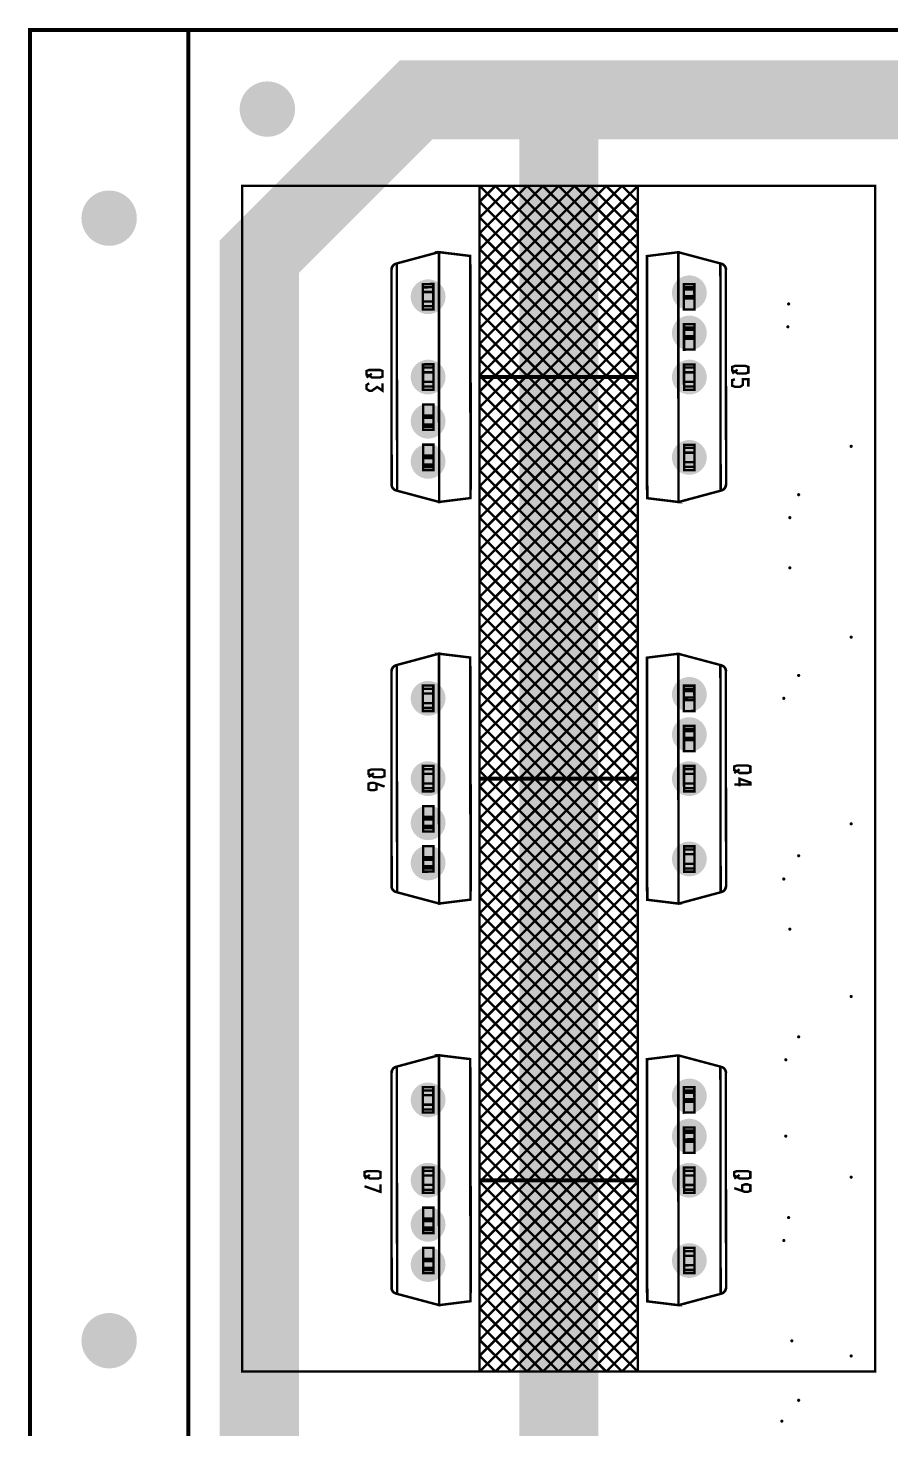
# Model space of a CAD drawing. Extents: x 20 to 372, y 176 to 359.
# Drawn here: x 20.3 to 74.9, y 270.8 to 359.4 of the extents above; entities that cross this region are included whole.
import ezdxf

# ---------------------------------------------------------------- set-up
doc = ezdxf.new("R2010")
doc.units = 0
doc.header["$MEASUREMENT"] = 0
doc.layers.get('0').update_dxf_attribs({"linetype": 'CONTINUOUS'})
for name, color, linetype in [('25-334-1_DRL', 1, 'CONTINUOUS'), ('25-334-1_SMT', 253, 'CONTINUOUS'), ('25-334-1_SST', 1, 'CONTINUOUS'), ('THRUHOLE_NPT', 15, 'CONTINUOUS')]:
    doc.layers.add(name, color=color, linetype=linetype)

# ---------------------------------------------------------------- blocks, each defined once
blk = doc.blocks.new('ROUND_1')
at = {"const_width": 1.75006}
blk.add_lwpolyline([(-0.87503, 0, 1), (0.87503, 0, 1)], format="xyb", close=True, dxfattribs=at)
blk = doc.blocks.new('ROUND_74')
at = {"const_width": 1.35001}
blk.add_lwpolyline([(-0.675004, 0, 1), (0.675004, 0, 1)], format="xyb", close=True, dxfattribs=at)
blk = doc.blocks.new('ROUND_78')
at = {"const_width": 0.75057}
blk.add_lwpolyline([(-0.375284, 0, 1), (0.375284, 0, 1)], format="xyb", close=True, dxfattribs=at)
blk = doc.blocks.new('ROUND_84')
at = {"const_width": 0.10033}
blk.add_lwpolyline([(-0.050164, 0, 1), (0.050164, 0, 1)], format="xyb", close=True, dxfattribs=at)
blk = doc.blocks.new('ROUND_85')
at = {"const_width": 0.10033}
blk.add_lwpolyline([(-0.050164, 0, 1), (0.050164, 0, 1)], format="xyb", close=True, dxfattribs=at)
blk = doc.blocks.new('ROUND_25')
at = {"const_width": 1.09982}
blk.add_lwpolyline([(-0.54991, 0, 1), (0.54991, 0, 1)], format="xyb", close=True, dxfattribs=at)
blk = doc.blocks.new('ROUND_45')
at = {"const_width": 0.0762}
blk.add_lwpolyline([(-0.0381, 0, 1), (0.0381, 0, 1)], format="xyb", close=True, dxfattribs=at)

msp = doc.modelspace()

# ---------------------------------------------------------------- linework, layer by layer
at = {"layer": '25-334-1_DRL', "const_width": 0.254}
for points in [[(20.461, 359.296), (20.461, 186.296), (190.461, 186.296), (190.461, 359.296), (20.461, 359.296)], [(30.461, 186.296), (30.461, 359.296)]]:
    msp.add_lwpolyline(points, dxfattribs=at)
at = {"layer": '25-334-1_SMT', "const_width": 4.999}
for points in [[(167.667, 189.644), (45.493, 189.644), (34.952, 200.185), (34.952, 344.965), (44.858, 354.871), (161.825, 354.871), (161.825, 342.679)], [(53.875, 354.998), (53.875, 189.644)]]:
    msp.add_lwpolyline(points, dxfattribs=at)
at = {"layer": '25-334-1_SST'}
for points, const_width in [([(33.875, 274.444), (73.875, 274.444), (73.875, 349.445), (33.875, 349.445), (33.875, 274.444)], 0.152), ([(48.874, 349.445), (48.874, 274.444)], 0.152), ([(58.874, 349.445), (48.874, 349.445)], 0.152), ([(58.874, 349.445), (58.874, 274.444), (48.874, 274.444)], 0.152), ([(49.882, 349.445), (48.874, 348.437)], 0.152), ([(50.881, 349.445), (48.874, 347.439)], 0.152), ([(51.881, 349.445), (48.874, 346.438)], 0.152), ([(52.882, 349.445), (48.874, 345.437)], 0.152), ([(53.88, 349.445), (48.874, 344.439)], 0.152), ([(54.881, 349.445), (48.874, 343.438)], 0.152), ([(55.882, 349.445), (48.874, 342.438)], 0.152), ([(56.88, 349.445), (48.874, 341.439)], 0.152), ([(57.881, 349.445), (48.874, 340.439)], 0.152), ([(48.874, 349.438), (58.874, 339.438)], 0.152), ([(58.874, 349.438), (48.874, 339.438)], 0.152), ([(49.867, 349.445), (58.874, 340.439)], 0.152), ([(50.868, 349.445), (58.874, 341.437)], 0.152), ([(51.869, 349.445), (58.874, 342.438)], 0.152), ([(52.867, 349.445), (58.874, 343.438)], 0.152), ([(53.868, 349.445), (58.874, 344.437)], 0.152), ([(54.868, 349.445), (58.874, 345.437)], 0.152), ([(55.867, 349.445), (58.874, 346.438)], 0.152), ([(56.867, 349.445), (58.874, 347.436)], 0.152), ([(57.868, 349.445), (58.874, 348.437)], 0.152), ([(58.874, 348.44), (48.874, 338.44)], 0.152), ([(48.874, 348.437), (58.874, 338.437)], 0.152), ([(48.874, 347.439), (58.874, 337.439)], 0.152), ([(58.874, 347.439), (48.874, 337.439)], 0.152), ([(48.874, 346.438), (58.874, 336.438)], 0.152), ([(58.874, 346.438), (48.874, 336.438)], 0.152), ([(43.593, 344.52), (43.593, 344.515), (43.642, 344.531), (46.296, 345.244), (46.296, 345.249), (46.306, 345.249), (46.306, 345.244), (46.326, 329.448), (46.316, 329.448), (46.296, 345.244), (46.306, 345.244), (46.296, 345.249), (43.593, 344.52), (43.593, 344.515)], 0.152), ([(48.297, 329.692), (46.326, 329.445), (46.326, 329.448), (48.297, 329.692), (48.277, 345.006), (48.277, 345.008), (46.306, 345.249), (46.306, 345.244), (48.277, 345.006)], 0.152), ([(58.874, 345.44), (48.874, 335.44)], 0.152), ([(48.874, 345.437), (58.874, 335.437)], 0.152), ([(59.453, 344.998), (61.424, 345.242), (59.453, 344.998), (59.473, 329.684), (59.473, 329.682), (61.444, 329.44), (61.444, 329.445), (59.473, 329.684)], 0.152), ([(64.155, 330.169), (64.155, 330.172), (64.109, 330.159), (61.452, 329.445), (61.452, 329.44), (61.444, 329.44), (61.444, 329.445), (61.424, 345.242), (61.434, 345.242), (61.452, 329.445), (61.444, 329.445), (61.452, 329.44), (64.155, 330.169), (64.155, 330.174)], 0.152), ([(64.155, 344.515), (64.137, 344.52), (64.089, 344.533), (61.434, 345.242), (64.137, 344.52)], 0.152), ([(43.316, 330.555), (43.299, 344.129), (43.299, 344.134)], 0.152), ([(43.299, 344.129), (43.316, 344.134)], 0.152), ([(43.659, 330.157), (43.642, 344.531)], 0.152), ([(48.315, 330.703), (48.297, 343.995), (48.297, 344.404), (48.277, 344.404)], 0.152), ([(48.28, 343.995), (48.297, 343.995)], 0.152), ([(48.874, 344.439), (58.874, 334.439)], 0.152), ([(58.874, 344.439), (48.874, 334.439)], 0.152), ([(59.456, 343.987), (59.435, 343.987), (59.435, 344.396), (59.453, 344.396)], 0.152), ([(59.435, 343.987), (59.45, 330.695), (59.453, 330.286), (59.473, 330.286)], 0.152), ([(64.089, 344.533), (64.109, 330.159)], 0.152), ([(64.434, 344.134), (64.452, 330.561), (64.452, 330.555)], 0.152), ([(45.29, 341.825), (45.29, 342.125), (45.29, 342.725), (45.29, 343.022), (45.29, 343.027), (45.29, 343.022), (45.95, 343.024), (45.95, 343.027), (45.95, 343.23), (45.29, 343.228), (45.29, 343.027), (45.95, 343.027), (45.95, 343.024), (45.95, 342.725), (45.29, 342.725), (45.95, 342.725), (45.95, 342.125), (45.95, 341.825), (45.29, 341.825), (45.293, 341.625), (45.95, 341.625), (45.95, 341.825)], 0.152), ([(48.874, 343.438), (58.874, 333.438)], 0.152), ([(58.874, 343.438), (48.874, 333.438)], 0.152), ([(61.785, 343.024), (61.785, 343.225), (62.445, 343.225), (62.445, 343.024), (61.785, 343.024), (61.787, 342.88), (61.787, 342.468), (61.787, 342.316), (62.448, 342.316), (62.448, 342.471), (61.787, 342.468)], 0.152), ([(62.445, 343.225), (61.785, 343.225)], 0.152), ([(61.787, 342.88), (62.445, 342.88)], 0.152), ([(62.448, 342.471), (62.445, 342.88), (62.445, 343.024)], 0.152), ([(45.95, 342.125), (45.29, 342.125)], 0.152), ([(58.874, 342.44), (48.874, 332.44)], 0.152), ([(48.874, 342.438), (58.874, 332.438)], 0.152), ([(61.787, 342.311), (62.448, 342.313), (62.448, 341.622), (61.787, 341.62), (61.787, 342.311), (61.787, 342.316)], 0.152), ([(62.448, 342.316), (62.448, 342.313)], 0.152), ([(45.293, 341.625), (45.293, 341.622), (45.95, 341.625)], 0.152), ([(58.874, 341.439), (48.874, 331.439)], 0.152), ([(48.874, 341.439), (58.874, 331.439)], 0.152), ([(48.874, 340.439), (58.874, 330.439)], 0.152), ([(58.874, 340.439), (48.874, 330.439)], 0.152), ([(62.45, 339.931), (62.45, 340.34), (62.45, 340.484), (62.448, 340.685), (61.79, 340.685), (61.79, 340.484), (61.79, 340.34), (61.79, 339.928), (61.79, 339.776), (62.45, 339.776), (62.45, 339.931), (61.79, 339.928)], 0.152), ([(61.79, 340.685), (62.448, 340.685)], 0.152), ([(61.79, 340.484), (62.45, 340.484)], 0.152), ([(61.79, 340.34), (62.45, 340.34)], 0.152), ([(58.874, 339.44), (48.874, 329.44)], 0.152), ([(48.874, 339.438), (58.874, 329.438)], 0.152), ([(61.79, 339.771), (62.45, 339.773), (62.45, 339.082), (61.79, 339.08), (61.79, 339.771), (61.79, 339.776)], 0.152), ([(62.45, 339.776), (62.45, 339.773)], 0.152), ([(48.874, 338.44), (58.874, 328.44)], 0.152), ([(58.874, 338.44), (48.874, 328.44)], 0.152), ([(41.894, 337.794), (41.726, 337.733), (41.726, 337.497), (41.894, 337.439), (42.064, 337.319), (42.572, 337.319), (42.742, 337.378), (42.742, 337.733), (42.572, 337.794), (41.894, 337.794)], 0.152), ([(42.064, 337.556), (41.726, 337.319)], 0.152), ([(45.955, 337.944), (45.295, 337.942), (45.295, 337.947), (45.295, 337.942), (45.298, 337.645), (45.298, 337.045), (45.298, 336.745), (45.958, 336.745), (45.958, 337.045), (45.955, 337.645), (45.298, 337.645), (45.955, 337.645), (45.955, 337.944), (45.955, 337.947), (45.295, 337.947), (45.295, 338.148), (45.955, 338.15), (45.955, 337.947)], 0.152), ([(61.792, 337.944), (61.792, 338.145), (62.453, 338.145), (62.453, 337.944)], 0.152), ([(62.453, 338.145), (61.792, 338.145)], 0.152), ([(61.795, 336.745), (62.453, 336.748), (62.453, 336.743), (62.453, 336.748), (62.453, 337.045), (62.453, 337.645), (62.453, 337.944), (61.792, 337.944), (61.792, 337.645), (61.792, 337.045), (61.792, 337.043), (62.453, 337.045), (61.792, 337.045), (61.792, 337.043), (61.795, 336.745), (61.795, 336.743), (62.453, 336.743), (62.455, 336.542), (61.795, 336.54), (61.795, 336.743)], 0.152), ([(61.792, 337.645), (62.453, 337.645)], 0.152), ([(65.008, 338.048), (64.84, 337.987), (64.84, 337.751), (65.008, 337.693), (65.178, 337.573), (65.686, 337.573), (65.856, 337.632), (65.856, 337.987), (65.686, 338.048), (65.008, 338.048)], 0.152), ([(65.178, 337.81), (64.84, 337.573)], 0.152), ([(41.894, 336.956), (41.726, 336.837), (41.726, 336.601), (41.894, 336.481), (42.064, 336.481), (42.402, 336.717), (42.742, 336.481), (42.742, 336.956)], 0.152), ([(45.958, 337.045), (45.298, 337.045)], 0.152), ([(45.958, 336.745), (45.958, 336.545), (45.298, 336.545), (45.298, 336.745)], 0.152), ([(48.922, 337.345), (58.828, 337.345)], 0.254), ([(48.874, 337.439), (58.874, 327.439)], 0.152), ([(58.874, 337.439), (48.874, 327.439)], 0.152), ([(65.008, 337.21), (64.84, 337.149), (64.84, 336.794), (65.008, 336.735), (65.348, 336.735), (65.516, 336.855), (65.516, 337.21), (65.856, 337.21), (65.856, 336.735)], 0.152), ([(45.298, 336.545), (45.298, 336.542), (45.958, 336.545)], 0.152), ([(58.874, 336.441), (48.874, 326.441)], 0.152), ([(48.874, 336.438), (58.874, 326.438)], 0.152), ([(45.961, 334.917), (45.3, 334.917), (45.3, 335.608), (45.958, 335.61), (45.961, 334.917), (45.961, 334.914)], 0.152), ([(45.3, 334.912), (45.3, 334.917)], 0.152), ([(45.3, 334.759), (45.3, 334.35), (45.3, 334.205), (45.3, 334.005), (45.3, 334.002), (45.961, 334.005), (45.961, 334.205), (45.961, 334.35), (45.961, 334.759), (45.961, 334.914), (45.3, 334.912), (45.3, 334.759), (45.961, 334.759)], 0.152), ([(48.874, 335.44), (58.874, 325.44)], 0.152), ([(58.874, 335.44), (48.874, 325.44)], 0.152), ([(45.961, 334.35), (45.3, 334.35)], 0.152), ([(45.961, 334.205), (45.3, 334.205)], 0.152), ([(45.961, 334.005), (45.3, 334.005)], 0.152), ([(48.874, 334.439), (58.874, 324.439)], 0.152), ([(58.874, 334.439), (48.874, 324.439)], 0.152), ([(58.874, 333.441), (48.874, 323.441)], 0.152), ([(48.874, 333.438), (58.874, 323.438)], 0.152), ([(45.963, 332.377), (45.303, 332.377), (45.303, 333.068), (45.963, 333.07), (45.963, 332.377), (45.963, 332.374)], 0.152), ([(45.303, 332.372), (45.303, 332.377)], 0.152), ([(45.963, 331.665), (45.963, 331.465), (45.305, 331.465), (45.305, 331.665), (45.963, 331.665), (45.963, 331.81), (45.963, 332.219), (45.963, 332.374), (45.303, 332.372), (45.303, 332.219), (45.963, 332.219)], 0.152), ([(45.303, 332.219), (45.303, 331.81), (45.305, 331.665)], 0.152), ([(48.874, 332.44), (58.874, 322.44)], 0.152), ([(58.874, 332.44), (48.874, 322.44)], 0.152), ([(62.458, 332.864), (62.46, 332.565), (62.46, 331.965), (62.46, 331.668), (62.46, 331.663), (62.46, 331.668), (61.8, 331.665), (61.8, 331.663), (61.8, 331.46), (62.46, 331.462), (62.46, 331.663), (61.8, 331.663), (61.8, 331.665), (61.8, 331.963), (61.8, 331.965), (62.46, 331.965), (61.8, 331.963), (61.8, 331.965), (61.8, 332.565), (61.8, 332.864), (62.458, 332.864), (62.458, 333.065), (61.797, 333.065), (61.8, 332.864)], 0.152), ([(62.458, 333.065), (61.797, 333.065)], 0.152), ([(61.8, 332.565), (62.46, 332.565)], 0.152), ([(45.963, 331.81), (45.303, 331.81)], 0.152), ([(45.305, 331.465), (45.305, 331.462), (45.963, 331.465)], 0.152), ([(48.874, 331.439), (58.874, 321.439)], 0.152), ([(58.874, 331.439), (48.874, 321.439)], 0.152), ([(43.299, 330.561), (43.299, 330.558)], 0.152), ([(48.295, 330.703), (48.315, 330.703), (48.315, 330.294), (48.295, 330.294)], 0.152), ([(59.471, 330.695), (59.45, 330.695)], 0.152), ([(64.452, 330.558), (64.434, 330.555)], 0.152), ([(43.593, 330.172), (43.614, 330.169), (43.659, 330.157), (46.316, 329.448), (46.316, 329.445), (43.614, 330.167), (43.614, 330.169)], 0.152), ([(58.874, 330.441), (48.874, 320.441)], 0.152), ([(48.874, 330.439), (58.874, 320.439)], 0.152), ([(64.137, 330.169), (64.137, 330.167)], 0.152), ([(48.874, 329.44), (58.874, 319.44)], 0.152), ([(58.874, 329.44), (48.874, 319.44)], 0.152), ([(48.874, 328.44), (58.874, 318.44)], 0.152), ([(58.874, 328.44), (48.874, 318.44)], 0.152), ([(58.874, 327.441), (48.874, 317.441)], 0.152), ([(48.874, 327.439), (58.874, 317.439)], 0.152), ([(48.874, 326.441), (58.874, 316.441)], 0.152), ([(58.874, 326.441), (48.874, 316.441)], 0.152), ([(48.874, 325.44), (58.874, 315.44)], 0.152), ([(58.874, 325.44), (48.874, 315.44)], 0.152), ([(58.874, 324.442), (48.874, 314.442)], 0.152), ([(48.874, 324.439), (58.874, 314.439)], 0.152), ([(48.874, 323.441), (58.874, 313.441)], 0.152), ([(58.874, 323.441), (48.874, 313.441)], 0.152), ([(48.874, 322.44), (58.874, 312.44)], 0.152), ([(58.874, 322.44), (48.874, 312.44)], 0.152), ([(58.874, 321.442), (48.874, 311.442)], 0.152), ([(48.874, 321.439), (58.874, 311.439)], 0.152), ([(43.593, 319.12), (43.593, 319.115), (43.642, 319.131), (46.296, 319.844), (46.296, 319.849), (46.306, 319.849), (46.306, 319.844), (46.326, 304.048), (46.316, 304.048), (46.296, 319.844), (46.306, 319.844), (46.296, 319.849), (43.593, 319.12), (43.593, 319.115)], 0.152), ([(48.297, 304.292), (46.326, 304.045), (46.326, 304.048), (48.297, 304.292), (48.277, 319.606), (48.277, 319.608), (46.306, 319.849), (46.306, 319.844), (48.277, 319.606)], 0.152), ([(48.874, 320.441), (58.874, 310.441)], 0.152), ([(58.874, 320.441), (48.874, 310.441)], 0.152), ([(59.453, 319.598), (61.424, 319.842), (59.453, 319.598), (59.473, 304.284), (59.473, 304.282), (61.444, 304.04), (61.444, 304.045), (59.473, 304.284)], 0.152), ([(64.155, 304.769), (64.155, 304.772), (64.109, 304.759), (61.452, 304.045), (61.452, 304.04), (61.444, 304.04), (61.444, 304.045), (61.424, 319.842), (61.434, 319.842), (61.452, 304.045), (61.444, 304.045), (61.452, 304.04), (64.155, 304.769), (64.155, 304.774)], 0.152), ([(64.155, 319.115), (64.137, 319.12), (64.089, 319.133), (61.434, 319.842), (64.137, 319.12)], 0.152), ([(43.659, 304.757), (43.642, 319.131)], 0.152), ([(48.315, 305.303), (48.297, 318.595), (48.297, 319.004), (48.277, 319.004)], 0.152), ([(48.874, 319.44), (58.874, 309.44)], 0.152), ([(58.874, 319.44), (48.874, 309.44)], 0.152), ([(59.456, 318.587), (59.435, 318.587), (59.435, 318.996), (59.453, 318.996)], 0.152), ([(64.089, 319.133), (64.109, 304.759)], 0.152), ([(43.316, 305.155), (43.299, 318.729), (43.299, 318.734)], 0.152), ([(43.299, 318.729), (43.316, 318.734)], 0.152), ([(48.28, 318.595), (48.297, 318.595)], 0.152), ([(58.874, 318.442), (48.874, 308.442)], 0.152), ([(48.874, 318.44), (58.874, 308.44)], 0.152), ([(59.435, 318.587), (59.45, 305.295), (59.453, 304.886), (59.473, 304.886)], 0.152), ([(64.434, 318.734), (64.452, 305.161), (64.452, 305.155)], 0.152), ([(45.29, 316.425), (45.29, 316.725), (45.29, 317.325), (45.29, 317.622), (45.29, 317.627), (45.29, 317.622), (45.95, 317.624), (45.95, 317.627), (45.95, 317.83), (45.29, 317.828), (45.29, 317.627), (45.95, 317.627), (45.95, 317.624), (45.95, 317.325), (45.29, 317.325), (45.95, 317.325), (45.95, 316.725), (45.95, 316.425), (45.29, 316.425), (45.293, 316.225), (45.95, 316.225), (45.95, 316.425)], 0.152), ([(48.874, 317.441), (58.874, 307.441)], 0.152), ([(58.874, 317.441), (48.874, 307.441)], 0.152), ([(61.785, 317.624), (61.785, 317.825), (62.445, 317.825), (62.445, 317.624), (61.785, 317.624), (61.787, 317.48), (61.787, 317.068), (61.787, 316.916), (62.448, 316.916), (62.448, 317.071), (61.787, 317.068)], 0.152), ([(62.445, 317.825), (61.785, 317.825)], 0.152), ([(61.787, 317.48), (62.445, 317.48)], 0.152), ([(62.448, 317.071), (62.445, 317.48), (62.445, 317.624)], 0.152), ([(45.95, 316.725), (45.29, 316.725)], 0.152), ([(48.874, 316.441), (58.874, 306.441)], 0.152), ([(58.874, 316.441), (48.874, 306.441)], 0.152), ([(61.787, 316.911), (62.448, 316.913), (62.448, 316.222), (61.787, 316.22), (61.787, 316.911), (61.787, 316.916)], 0.152), ([(62.448, 316.916), (62.448, 316.913)], 0.152), ([(45.293, 316.225), (45.293, 316.222), (45.95, 316.225)], 0.152), ([(58.874, 315.442), (48.874, 305.442)], 0.152), ([(48.874, 315.44), (58.874, 305.44)], 0.152), ([(62.45, 314.531), (62.45, 314.94), (62.45, 315.084), (62.448, 315.285), (61.79, 315.285), (61.79, 315.084), (61.79, 314.94), (61.79, 314.528), (61.79, 314.376), (62.45, 314.376), (62.45, 314.531), (61.79, 314.528)], 0.152), ([(61.79, 315.285), (62.448, 315.285)], 0.152), ([(61.79, 315.084), (62.45, 315.084)], 0.152), ([(61.79, 314.94), (62.45, 314.94)], 0.152), ([(48.874, 314.442), (58.874, 304.442)], 0.152), ([(58.874, 314.442), (48.874, 304.442)], 0.152), ([(61.79, 314.371), (62.45, 314.373), (62.45, 313.682), (61.79, 313.68), (61.79, 314.371), (61.79, 314.376)], 0.152), ([(62.45, 314.376), (62.45, 314.373)], 0.152), ([(45.955, 312.544), (45.295, 312.542), (45.295, 312.547), (45.295, 312.542), (45.298, 312.245), (45.298, 311.645), (45.298, 311.345), (45.958, 311.345), (45.958, 311.645), (45.955, 312.245), (45.298, 312.245), (45.955, 312.245), (45.955, 312.544), (45.955, 312.547), (45.295, 312.547), (45.295, 312.748), (45.955, 312.75), (45.955, 312.547)], 0.152), ([(48.874, 313.441), (58.874, 303.441)], 0.152), ([(58.874, 313.441), (48.874, 303.441)], 0.152), ([(61.792, 312.544), (61.792, 312.745), (62.453, 312.745), (62.453, 312.544)], 0.152), ([(62.453, 312.745), (61.792, 312.745)], 0.152), ([(65.135, 312.775), (64.967, 312.714), (64.967, 312.478), (65.135, 312.42), (65.305, 312.3), (65.813, 312.3), (65.983, 312.359), (65.983, 312.714), (65.813, 312.775), (65.135, 312.775)], 0.152), ([(42.021, 312.521), (41.853, 312.46), (41.853, 312.224), (42.021, 312.166), (42.191, 312.046), (42.699, 312.046), (42.869, 312.105), (42.869, 312.46), (42.699, 312.521), (42.021, 312.521)], 0.152), ([(42.191, 312.283), (41.853, 312.046)], 0.152), ([(58.955, 311.945), (48.922, 311.945)], 0.254), ([(58.874, 312.443), (48.874, 302.443)], 0.152), ([(48.874, 312.44), (58.874, 302.44)], 0.152), ([(61.795, 311.345), (62.453, 311.348), (62.453, 311.343), (62.453, 311.348), (62.453, 311.645), (62.453, 312.245), (62.453, 312.544), (61.792, 312.544), (61.792, 312.245), (61.792, 311.645), (61.792, 311.643), (62.453, 311.645), (61.792, 311.645), (61.792, 311.643), (61.795, 311.345), (61.795, 311.343), (62.453, 311.343), (62.455, 311.142), (61.795, 311.14), (61.795, 311.343)], 0.152), ([(61.792, 312.245), (62.453, 312.245)], 0.152), ([(65.305, 312.537), (64.967, 312.3)], 0.152), ([(65.305, 311.462), (65.305, 311.937), (65.983, 311.698), (65.983, 311.582), (64.967, 311.582)], 0.152), ([(42.361, 311.622), (42.361, 311.267), (42.191, 311.208), (42.021, 311.208), (41.853, 311.267), (41.853, 311.622), (42.021, 311.683), (42.191, 311.683), (42.869, 311.444)], 0.152), ([(45.958, 311.645), (45.298, 311.645)], 0.152), ([(45.958, 311.345), (45.958, 311.145), (45.298, 311.145), (45.298, 311.345)], 0.152), ([(45.298, 311.145), (45.298, 311.142), (45.958, 311.145)], 0.152), ([(48.874, 311.442), (58.874, 301.442)], 0.152), ([(58.874, 311.442), (48.874, 301.442)], 0.152), ([(45.961, 309.517), (45.3, 309.517), (45.3, 310.208), (45.958, 310.21), (45.961, 309.517), (45.961, 309.514)], 0.152), ([(48.874, 310.441), (58.874, 300.441)], 0.152), ([(58.874, 310.441), (48.874, 300.441)], 0.152), ([(45.3, 309.512), (45.3, 309.517)], 0.152), ([(45.3, 309.359), (45.3, 308.95), (45.3, 308.805), (45.3, 308.605), (45.3, 308.602), (45.961, 308.605), (45.961, 308.805), (45.961, 308.95), (45.961, 309.359), (45.961, 309.514), (45.3, 309.512), (45.3, 309.359), (45.961, 309.359)], 0.152), ([(58.874, 309.443), (48.874, 299.443)], 0.152), ([(48.874, 309.44), (58.874, 299.44)], 0.152), ([(45.961, 308.95), (45.3, 308.95)], 0.152), ([(45.961, 308.805), (45.3, 308.805)], 0.152), ([(45.961, 308.605), (45.3, 308.605)], 0.152), ([(48.874, 308.442), (58.874, 298.442)], 0.152), ([(58.874, 308.442), (48.874, 298.442)], 0.152), ([(45.963, 306.977), (45.303, 306.977), (45.303, 307.668), (45.963, 307.67), (45.963, 306.977), (45.963, 306.974)], 0.152), ([(48.874, 307.441), (58.874, 297.441)], 0.152), ([(58.874, 307.441), (48.874, 297.441)], 0.152), ([(62.458, 307.464), (62.46, 307.165), (62.46, 306.565), (62.46, 306.268), (62.46, 306.263), (62.46, 306.268), (61.8, 306.265), (61.8, 306.263), (61.8, 306.06), (62.46, 306.062), (62.46, 306.263), (61.8, 306.263), (61.8, 306.265), (61.8, 306.563), (61.8, 306.565), (62.46, 306.565), (61.8, 306.563), (61.8, 306.565), (61.8, 307.165), (61.8, 307.464), (62.458, 307.464), (62.458, 307.665), (61.797, 307.665), (61.8, 307.464)], 0.152), ([(62.458, 307.665), (61.797, 307.665)], 0.152), ([(45.303, 306.972), (45.303, 306.977)], 0.152), ([(45.963, 306.265), (45.963, 306.065), (45.305, 306.065), (45.305, 306.265), (45.963, 306.265), (45.963, 306.41), (45.963, 306.819), (45.963, 306.974), (45.303, 306.972), (45.303, 306.819), (45.963, 306.819)], 0.152), ([(45.303, 306.819), (45.303, 306.41), (45.305, 306.265)], 0.152), ([(61.8, 307.165), (62.46, 307.165)], 0.152), ([(45.963, 306.41), (45.303, 306.41)], 0.152), ([(45.305, 306.065), (45.305, 306.062), (45.963, 306.065)], 0.152), ([(58.874, 306.443), (48.874, 296.443)], 0.152), ([(48.874, 306.441), (58.874, 296.441)], 0.152), ([(43.299, 305.161), (43.299, 305.158)], 0.152), ([(43.593, 304.772), (43.614, 304.769), (43.659, 304.757), (46.316, 304.048), (46.316, 304.045), (43.614, 304.767), (43.614, 304.769)], 0.152), ([(48.295, 305.303), (48.315, 305.303), (48.315, 304.894), (48.295, 304.894)], 0.152), ([(48.874, 305.442), (58.874, 295.442)], 0.152), ([(58.874, 305.442), (48.874, 295.442)], 0.152), ([(59.471, 305.295), (59.45, 305.295)], 0.152), ([(64.137, 304.769), (64.137, 304.767)], 0.152), ([(64.452, 305.158), (64.434, 305.155)], 0.152), ([(48.874, 304.442), (58.874, 294.442)], 0.152), ([(58.874, 304.442), (48.874, 294.442)], 0.152), ([(58.874, 303.443), (48.874, 293.444)], 0.152), ([(48.874, 303.441), (58.874, 293.441)], 0.152), ([(48.874, 302.443), (58.874, 292.443)], 0.152), ([(58.874, 302.443), (48.874, 292.443)], 0.152), ([(48.874, 301.442), (58.874, 291.442)], 0.152), ([(58.874, 301.442), (48.874, 291.442)], 0.152), ([(58.874, 300.444), (48.874, 290.444)], 0.152), ([(48.874, 300.441), (58.874, 290.441)], 0.152), ([(48.874, 299.443), (58.874, 289.443)], 0.152), ([(58.874, 299.443), (48.874, 289.443)], 0.152), ([(48.874, 298.442), (58.874, 288.442)], 0.152), ([(58.874, 298.442), (48.874, 288.442)], 0.152), ([(58.874, 297.444), (48.874, 287.444)], 0.152), ([(48.874, 297.441), (58.874, 287.441)], 0.152), ([(48.874, 296.443), (58.874, 286.443)], 0.152), ([(58.874, 296.443), (48.874, 286.443)], 0.152), ([(48.874, 295.442), (58.874, 285.443)], 0.152), ([(58.874, 295.442), (48.874, 285.443)], 0.152), ([(43.593, 293.72), (43.593, 293.715), (43.642, 293.731), (46.296, 294.444), (46.296, 294.449), (46.306, 294.449), (46.306, 294.444), (46.326, 278.648), (46.316, 278.648), (46.296, 294.444), (46.306, 294.444), (46.296, 294.449), (43.593, 293.72), (43.593, 293.715)], 0.152), ([(48.297, 278.892), (46.326, 278.645), (46.326, 278.648), (48.297, 278.892), (48.277, 294.206), (48.277, 294.208), (46.306, 294.449), (46.306, 294.444), (48.277, 294.206)], 0.152), ([(58.874, 294.444), (48.874, 284.444)], 0.152), ([(48.874, 294.442), (58.874, 284.442)], 0.152), ([(59.453, 294.198), (61.424, 294.442), (59.453, 294.198), (59.473, 278.884), (59.473, 278.882), (61.444, 278.64), (61.444, 278.645), (59.473, 278.884)], 0.152), ([(64.155, 279.369), (64.155, 279.372), (64.109, 279.359), (61.452, 278.645), (61.452, 278.64), (61.444, 278.64), (61.444, 278.645), (61.424, 294.442), (61.434, 294.442), (61.452, 278.645), (61.444, 278.645), (61.452, 278.64), (64.155, 279.369), (64.155, 279.374)], 0.152), ([(64.155, 293.715), (64.137, 293.72), (64.089, 293.733), (61.434, 294.442), (64.137, 293.72)], 0.152), ([(43.316, 279.755), (43.299, 293.329), (43.299, 293.334)], 0.152), ([(43.299, 293.329), (43.316, 293.334)], 0.152), ([(43.659, 279.357), (43.642, 293.731)], 0.152), ([(48.315, 279.903), (48.297, 293.195), (48.297, 293.604), (48.277, 293.604)], 0.152), ([(48.874, 293.444), (58.874, 283.444)], 0.152), ([(58.874, 293.444), (48.874, 283.444)], 0.152), ([(59.456, 293.187), (59.435, 293.187), (59.435, 293.596), (59.453, 293.596)], 0.152), ([(64.089, 293.733), (64.109, 279.359)], 0.152), ([(64.434, 293.334), (64.452, 279.761), (64.452, 279.755)], 0.152), ([(45.29, 291.025), (45.29, 291.325), (45.29, 291.925), (45.29, 292.222), (45.29, 292.227), (45.29, 292.222), (45.95, 292.224), (45.95, 292.227), (45.95, 292.43), (45.29, 292.428), (45.29, 292.227), (45.95, 292.227), (45.95, 292.224), (45.95, 291.925), (45.29, 291.925), (45.95, 291.925), (45.95, 291.325), (45.95, 291.025), (45.29, 291.025), (45.293, 290.825), (45.95, 290.825), (45.95, 291.025)], 0.152), ([(48.28, 293.195), (48.297, 293.195)], 0.152), ([(48.874, 292.443), (58.874, 282.443)], 0.152), ([(58.874, 292.443), (48.874, 282.443)], 0.152), ([(59.435, 293.187), (59.45, 279.895), (59.453, 279.486), (59.473, 279.486)], 0.152), ([(61.785, 292.224), (61.785, 292.425), (62.445, 292.425), (62.445, 292.224), (61.785, 292.224), (61.787, 292.08), (61.787, 291.668), (61.787, 291.516), (62.448, 291.516), (62.448, 291.671), (61.787, 291.668)], 0.152), ([(62.445, 292.425), (61.785, 292.425)], 0.152), ([(61.787, 292.08), (62.445, 292.08)], 0.152), ([(61.787, 291.511), (62.448, 291.513), (62.448, 290.822), (61.787, 290.82), (61.787, 291.511), (61.787, 291.516)], 0.152), ([(62.448, 291.671), (62.445, 292.08), (62.445, 292.224)], 0.152), ([(62.448, 291.516), (62.448, 291.513)], 0.152), ([(45.95, 291.325), (45.29, 291.325)], 0.152), ([(45.293, 290.825), (45.293, 290.822), (45.95, 290.825)], 0.152), ([(58.874, 291.445), (48.874, 281.445)], 0.152), ([(48.874, 291.442), (58.874, 281.442)], 0.152), ([(48.874, 290.444), (58.874, 280.444)], 0.152), ([(58.874, 290.444), (48.874, 280.444)], 0.152), ([(62.45, 289.131), (62.45, 289.54), (62.45, 289.684), (62.448, 289.885), (61.79, 289.885), (61.79, 289.684), (61.79, 289.54), (61.79, 289.128), (61.79, 288.976), (62.45, 288.976), (62.45, 289.131), (61.79, 289.128)], 0.152), ([(61.79, 289.885), (62.448, 289.885)], 0.152), ([(61.79, 289.684), (62.45, 289.684)], 0.152), ([(48.874, 289.443), (58.874, 279.443)], 0.152), ([(58.874, 289.443), (48.874, 279.443)], 0.152), ([(61.79, 289.54), (62.45, 289.54)], 0.152), ([(61.79, 288.971), (62.45, 288.973), (62.45, 288.282), (61.79, 288.28), (61.79, 288.971), (61.79, 288.976)], 0.152), ([(62.45, 288.976), (62.45, 288.973)], 0.152), ([(58.874, 288.445), (48.874, 278.445)], 0.152), ([(48.874, 288.442), (58.874, 278.442)], 0.152), ([(41.767, 287.121), (41.599, 287.06), (41.599, 286.824), (41.767, 286.766), (41.937, 286.646), (42.445, 286.646), (42.615, 286.705), (42.615, 287.06), (42.445, 287.121), (41.767, 287.121)], 0.152), ([(45.955, 287.144), (45.295, 287.142), (45.295, 287.147), (45.295, 287.142), (45.298, 286.845), (45.298, 286.245), (45.298, 285.945), (45.958, 285.945), (45.958, 286.245), (45.955, 286.845), (45.298, 286.845), (45.955, 286.845), (45.955, 287.144), (45.955, 287.147), (45.295, 287.147), (45.295, 287.348), (45.955, 287.35), (45.955, 287.147)], 0.152), ([(48.874, 287.444), (58.874, 277.444)], 0.152), ([(58.874, 287.444), (48.874, 277.444)], 0.152), ([(61.792, 287.144), (61.792, 287.345), (62.453, 287.345), (62.453, 287.144)], 0.152), ([(62.453, 287.345), (61.792, 287.345)], 0.152), ([(61.795, 285.945), (62.453, 285.948), (62.453, 285.943), (62.453, 285.948), (62.453, 286.245), (62.453, 286.845), (62.453, 287.144), (61.792, 287.144), (61.792, 286.845), (61.792, 286.245), (61.792, 286.243), (62.453, 286.245), (61.792, 286.245), (61.792, 286.243), (61.795, 285.945), (61.795, 285.943), (62.453, 285.943), (62.455, 285.742), (61.795, 285.74), (61.795, 285.943)], 0.152), ([(65.135, 287.121), (64.967, 287.06), (64.967, 286.824), (65.135, 286.766), (65.305, 286.646), (65.813, 286.646), (65.983, 286.705), (65.983, 287.06), (65.813, 287.121), (65.135, 287.121)], 0.152), ([(41.937, 286.883), (41.599, 286.646)], 0.152), ([(41.599, 286.164), (42.615, 285.808), (42.615, 286.283)], 0.152), ([(45.958, 286.245), (45.298, 286.245)], 0.152), ([(48.922, 286.545), (58.955, 286.545)], 0.254), ([(48.874, 286.443), (58.874, 276.443)], 0.152), ([(58.874, 286.443), (48.874, 276.443)], 0.152), ([(61.792, 286.845), (62.453, 286.845)], 0.152), ([(65.305, 286.883), (64.967, 286.646)], 0.152), ([(65.475, 285.867), (65.475, 286.222), (65.643, 286.283), (65.813, 286.283), (65.983, 286.222), (65.983, 285.867), (65.813, 285.808), (65.643, 285.808), (64.967, 286.044)], 0.152), ([(45.958, 285.945), (45.958, 285.745), (45.298, 285.745), (45.298, 285.945)], 0.152), ([(45.298, 285.745), (45.298, 285.742), (45.958, 285.745)], 0.152), ([(58.874, 285.445), (48.874, 275.445)], 0.152), ([(48.874, 285.443), (58.874, 275.443)], 0.152), ([(45.961, 284.117), (45.3, 284.117), (45.3, 284.808), (45.958, 284.81), (45.961, 284.117), (45.961, 284.114)], 0.152), ([(58.874, 284.444), (48.874, 274.444)], 0.152), ([(48.874, 284.444), (58.874, 274.444)], 0.152), ([(45.3, 284.112), (45.3, 284.117)], 0.152), ([(45.3, 283.959), (45.3, 283.55), (45.3, 283.405), (45.3, 283.205), (45.3, 283.202), (45.961, 283.205), (45.961, 283.405), (45.961, 283.55), (45.961, 283.959), (45.961, 284.114), (45.3, 284.112), (45.3, 283.959), (45.961, 283.959)], 0.152), ([(45.961, 283.55), (45.3, 283.55)], 0.152), ([(45.961, 283.405), (45.3, 283.405)], 0.152), ([(45.961, 283.205), (45.3, 283.205)], 0.152), ([(48.874, 283.444), (57.873, 274.444)], 0.152), ([(58.874, 283.444), (49.875, 274.444)], 0.152), ([(45.963, 281.577), (45.303, 281.577), (45.303, 282.268), (45.963, 282.27), (45.963, 281.577), (45.963, 281.574)], 0.152), ([(48.874, 282.443), (56.875, 274.444)], 0.152), ([(58.874, 282.445), (50.875, 274.444)], 0.152), ([(62.458, 282.064), (62.46, 281.765), (62.46, 281.165), (62.46, 280.868), (62.46, 280.863), (62.46, 280.868), (61.8, 280.865), (61.8, 280.863), (61.8, 280.66), (62.46, 280.662), (62.46, 280.863), (61.8, 280.863), (61.8, 280.865), (61.8, 281.163), (61.8, 281.165), (62.46, 281.165), (61.8, 281.163), (61.8, 281.165), (61.8, 281.765), (61.8, 282.064), (62.458, 282.064), (62.458, 282.265), (61.797, 282.265), (61.8, 282.064)], 0.152), ([(62.458, 282.265), (61.797, 282.265)], 0.152), ([(61.8, 281.765), (62.46, 281.765)], 0.152), ([(45.303, 281.572), (45.303, 281.577)], 0.152), ([(45.963, 280.865), (45.963, 280.665), (45.305, 280.665), (45.305, 280.865), (45.963, 280.865), (45.963, 281.01), (45.963, 281.419), (45.963, 281.574), (45.303, 281.572), (45.303, 281.419), (45.963, 281.419)], 0.152), ([(45.303, 281.419), (45.303, 281.01), (45.305, 280.865)], 0.152), ([(45.963, 281.01), (45.303, 281.01)], 0.152), ([(48.874, 281.445), (55.874, 274.444)], 0.152), ([(58.874, 281.445), (51.874, 274.444)], 0.152), ([(45.305, 280.665), (45.305, 280.662), (45.963, 280.665)], 0.152), ([(48.874, 280.444), (54.873, 274.444)], 0.152), ([(58.874, 280.444), (52.874, 274.444)], 0.152), ([(43.299, 279.761), (43.299, 279.758)], 0.152), ([(43.593, 279.372), (43.614, 279.369), (43.659, 279.357), (46.316, 278.648), (46.316, 278.645), (43.614, 279.367), (43.614, 279.369)], 0.152), ([(48.295, 279.903), (48.315, 279.903), (48.315, 279.494), (48.295, 279.494)], 0.152), ([(48.874, 279.443), (53.875, 274.444)], 0.152), ([(58.874, 279.446), (53.875, 274.444)], 0.152), ([(59.471, 279.895), (59.45, 279.895)], 0.152), ([(64.137, 279.369), (64.137, 279.367)], 0.152), ([(64.452, 279.758), (64.434, 279.755)], 0.152), ([(48.874, 278.445), (52.874, 274.444)], 0.152), ([(58.874, 278.445), (54.873, 274.444)], 0.152), ([(48.874, 277.444), (51.874, 274.444)], 0.152), ([(58.874, 277.444), (55.874, 274.444)], 0.152), ([(48.874, 276.443), (50.875, 274.444)], 0.152), ([(58.874, 276.446), (56.875, 274.444)], 0.152), ([(48.874, 275.445), (49.875, 274.444)], 0.152), ([(58.874, 275.445), (57.873, 274.444)], 0.152)]:
    msp.add_lwpolyline(points, dxfattribs=dict(at, const_width=const_width))
at = {"layer": '25-334-1_SST', "const_width": 0.152}
for points in [[(43.593, 344.52, 0.338991), (43.299, 344.134)], [(43.593, 344.515, 0.338991), (43.299, 344.129)], [(43.614, 344.52, 0.340705), (43.316, 344.134)], [(43.614, 344.52, 0.340705), (43.316, 344.134)], [(64.434, 344.134, 0.340704), (64.137, 344.52)], [(64.452, 344.129, 0.340704), (64.155, 344.515)], [(43.299, 330.558, 0.33899), (43.593, 330.172)], [(43.316, 330.555, 0.340704), (43.614, 330.169)], [(64.137, 330.169, 0.340705), (64.434, 330.555)], [(64.137, 330.167, 0.341153), (64.437, 330.555)], [(64.155, 330.174, 0.338928), (64.452, 330.558)], [(64.155, 330.169, 0.340705), (64.452, 330.555)], [(43.593, 319.12, 0.338991), (43.299, 318.734)], [(43.593, 319.115, 0.338991), (43.299, 318.729)], [(43.614, 319.12, 0.340705), (43.316, 318.734)], [(43.614, 319.12, 0.340705), (43.316, 318.734)], [(64.434, 318.734, 0.340704), (64.137, 319.12)], [(64.452, 318.729, 0.340704), (64.155, 319.115)], [(43.299, 305.158, 0.33899), (43.593, 304.772)], [(43.316, 305.155, 0.340704), (43.614, 304.769)], [(64.137, 304.769, 0.340705), (64.434, 305.155)], [(64.137, 304.767, 0.341153), (64.437, 305.155)], [(64.155, 304.774, 0.338928), (64.452, 305.158)], [(64.155, 304.769, 0.340705), (64.452, 305.155)], [(43.593, 293.72, 0.338991), (43.299, 293.334)], [(43.593, 293.715, 0.338991), (43.299, 293.329)], [(43.614, 293.72, 0.340705), (43.316, 293.334)], [(43.614, 293.72, 0.340705), (43.316, 293.334)], [(64.434, 293.334, 0.340704), (64.137, 293.72)], [(64.452, 293.329, 0.340704), (64.155, 293.715)], [(43.299, 279.758, 0.33899), (43.593, 279.372)], [(43.316, 279.755, 0.340704), (43.614, 279.369)], [(64.137, 279.369, 0.340705), (64.434, 279.755)], [(64.137, 279.367, 0.341153), (64.437, 279.755)], [(64.155, 279.374, 0.338928), (64.452, 279.758)], [(64.155, 279.369, 0.340705), (64.452, 279.755)]]:
    msp.add_lwpolyline(points, format="xyb", dxfattribs=at)

# ---------------------------------------------------------------- block references
at = {"layer": '25-334-1_DRL'}
for name, p in [('ROUND_1', (35.46, 354.294)), ('ROUND_1', (25.46, 347.396)), ('ROUND_74', (53.875, 347.444)), ('ROUND_78', (45.62, 342.425)), ('ROUND_78', (62.13, 342.674)), ('ROUND_85', (68.404, 341.968)), ('ROUND_78', (62.13, 340.134)), ('ROUND_85', (68.353, 340.52)), ('ROUND_78', (45.62, 337.345)), ('ROUND_78', (62.13, 337.345)), ('ROUND_78', (45.62, 334.553)), ('ROUND_78', (45.62, 332.013)), ('ROUND_78', (62.13, 332.265)), ('ROUND_85', (72.356, 332.966)), ('ROUND_85', (69.039, 329.903)), ('ROUND_85', (68.48, 328.455)), ('ROUND_84', (68.48, 325.28)), ('ROUND_85', (72.356, 320.896)), ('ROUND_85', (69.039, 318.473)), ('ROUND_78', (45.62, 317.025)), ('ROUND_78', (62.13, 317.274)), ('ROUND_85', (68.099, 317.025)), ('ROUND_78', (62.13, 314.734)), ('ROUND_78', (45.62, 311.945)), ('ROUND_78', (62.13, 311.945)), ('ROUND_78', (45.62, 309.153)), ('ROUND_85', (72.356, 309.09)), ('ROUND_78', (62.13, 306.865)), ('ROUND_78', (45.62, 306.613)), ('ROUND_85', (69.039, 307.068)), ('ROUND_85', (68.099, 305.595)), ('ROUND_84', (68.48, 302.42)), ('ROUND_85', (72.356, 298.168)), ('ROUND_85', (69.039, 295.613)), ('ROUND_85', (68.226, 294.165)), ('ROUND_78', (62.13, 291.874)), ('ROUND_78', (45.62, 291.625)), ('ROUND_78', (62.13, 289.334)), ('ROUND_85', (68.221, 289.334)), ('ROUND_78', (45.62, 286.545)), ('ROUND_78', (62.13, 286.545)), ('ROUND_85', (72.356, 286.733)), ('ROUND_78', (45.62, 283.753)), ('ROUND_85', (68.404, 284.183)), ('ROUND_85', (68.099, 282.735)), ('ROUND_78', (45.62, 281.213)), ('ROUND_78', (62.13, 281.465)), ('ROUND_1', (25.46, 276.395)), ('ROUND_74', (53.875, 276.446)), ('ROUND_84', (68.607, 276.385)), ('ROUND_85', (72.356, 275.43)), ('ROUND_85', (69.039, 272.626)), ('ROUND_85', (67.972, 271.305))]:
    msp.add_blockref(name, p, dxfattribs=at)
at = {"layer": '25-334-1_SMT'}
for name, p in [('ROUND_1', (35.46, 354.294)), ('ROUND_1', (25.46, 347.396)), ('ROUND_25', (45.62, 342.425)), ('ROUND_25', (62.13, 342.674)), ('ROUND_25', (62.13, 340.134)), ('ROUND_25', (45.62, 337.345)), ('ROUND_25', (62.13, 337.345)), ('ROUND_25', (45.62, 334.553)), ('ROUND_25', (62.13, 332.265)), ('ROUND_25', (45.62, 332.013)), ('ROUND_25', (45.62, 317.025)), ('ROUND_25', (62.13, 317.274)), ('ROUND_25', (62.13, 314.734)), ('ROUND_25', (45.62, 311.945)), ('ROUND_25', (62.13, 311.945)), ('ROUND_25', (45.62, 309.153)), ('ROUND_25', (45.62, 306.613)), ('ROUND_25', (62.13, 306.865)), ('ROUND_25', (45.62, 291.625)), ('ROUND_25', (62.13, 291.874)), ('ROUND_25', (62.13, 289.334)), ('ROUND_25', (45.62, 286.545)), ('ROUND_25', (62.13, 286.545)), ('ROUND_25', (45.62, 283.753)), ('ROUND_25', (45.62, 281.213)), ('ROUND_25', (62.13, 281.465)), ('ROUND_1', (25.46, 276.395))]:
    msp.add_blockref(name, p, dxfattribs=at)
at = {"layer": '25-334-1_SST'}
for p in [(59.453, 344.998), (43.614, 344.52), (64.434, 344.134), (62.445, 343.225), (62.453, 338.145), (62.458, 333.065), (43.316, 330.555), (48.297, 329.692), (43.614, 319.12), (59.453, 319.598), (64.434, 318.734), (62.445, 317.825), (62.453, 312.745), (62.458, 307.665), (43.316, 305.155), (48.297, 304.292), (59.453, 294.198), (43.614, 293.72), (64.434, 293.334), (62.445, 292.425), (62.453, 287.345), (62.458, 282.265), (43.316, 279.755), (48.297, 278.892)]:
    msp.add_blockref('ROUND_45', p, dxfattribs=at)
at = {"layer": 'THRUHOLE_NPT'}
for p in [(35.46, 354.294), (25.46, 347.396), (25.46, 276.395)]:
    msp.add_blockref('ROUND_1', p, dxfattribs=at)

doc.saveas('drawing.dxf')
